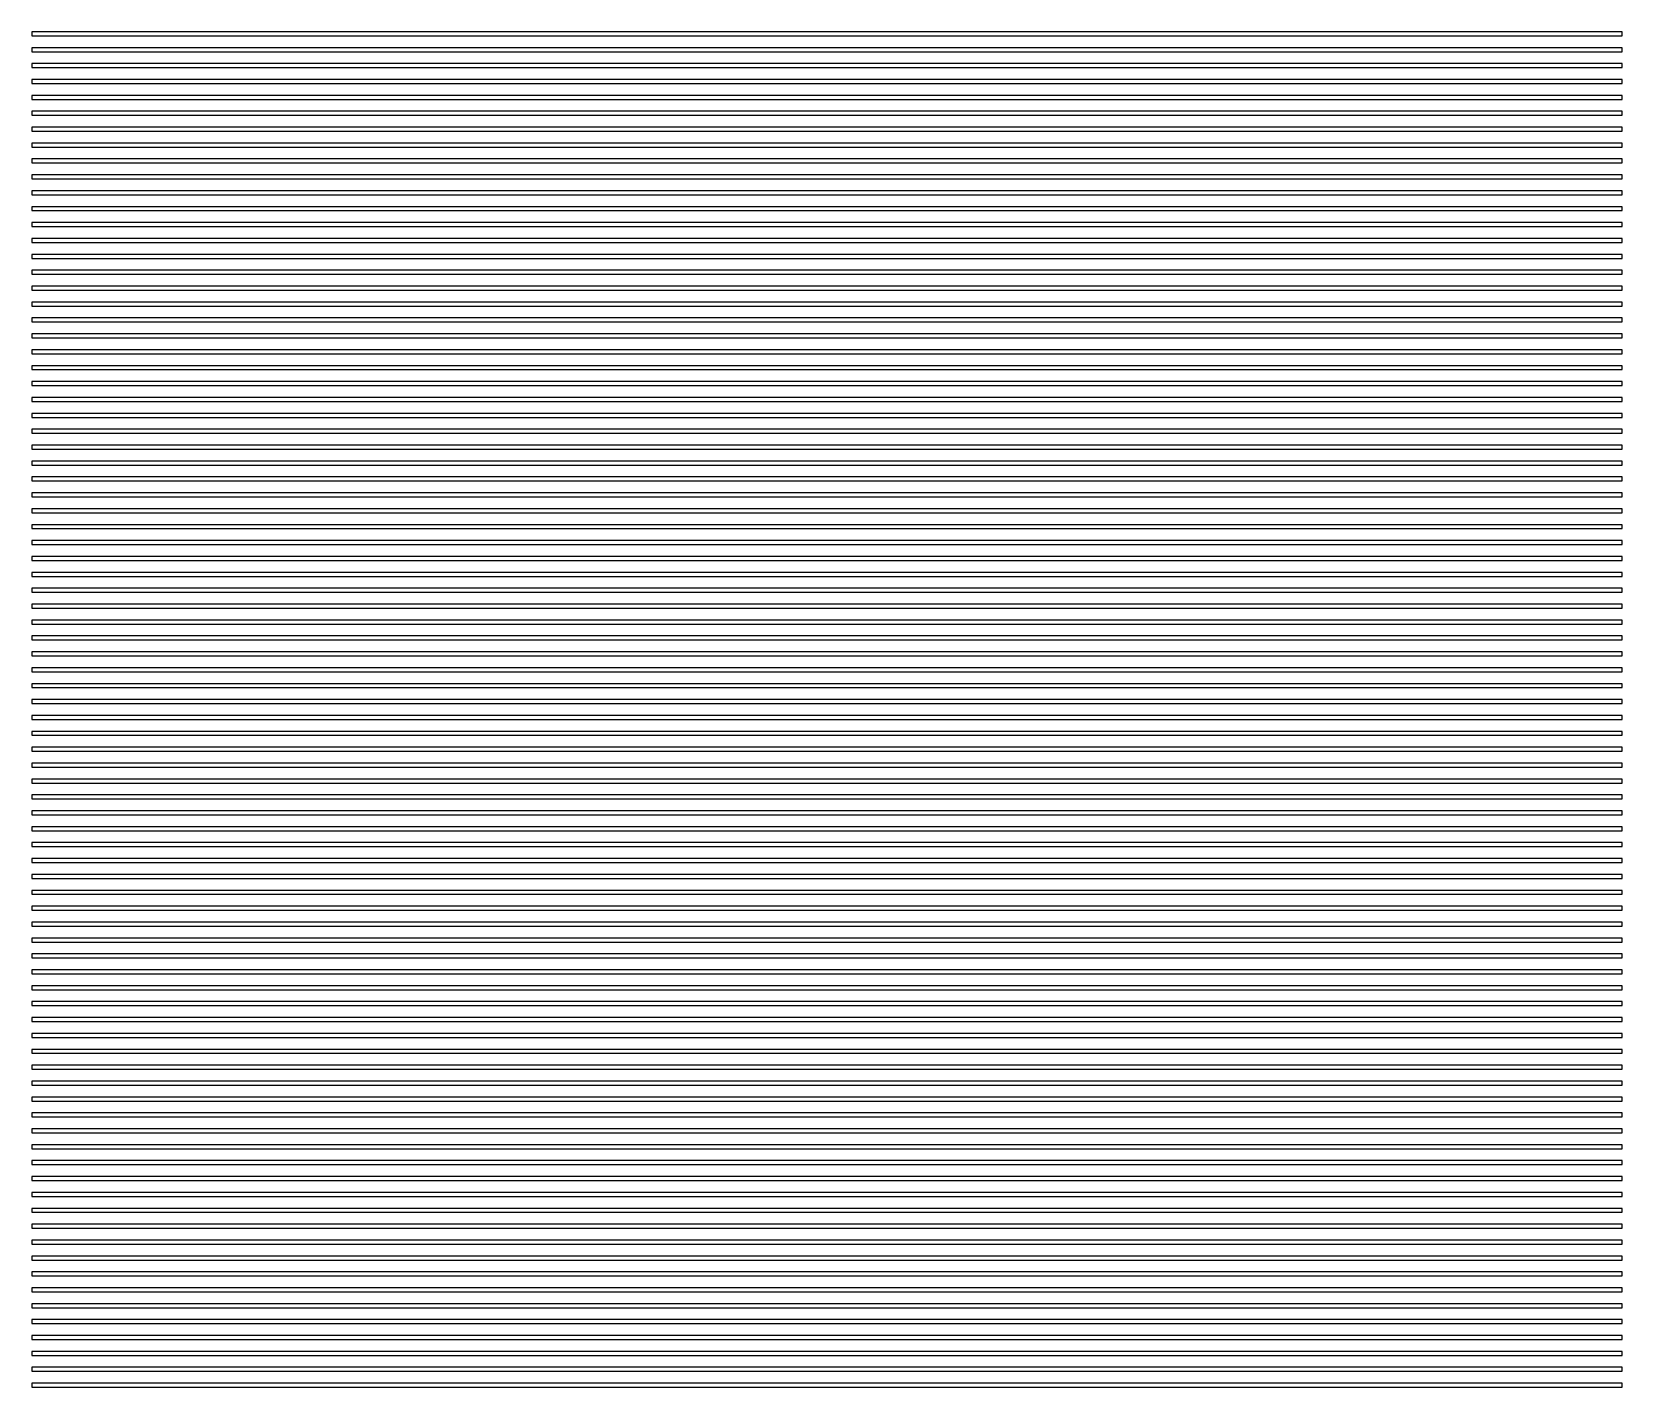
# Model space of a CAD drawing. Extents: x 7 to 11, y 2.8 to 6.2.
import ezdxf

# ---------------------------------------------------------------- set-up
doc = ezdxf.new("R2010")
doc.units = 0

msp = doc.modelspace()

# ---------------------------------------------------------------- linework, layer by layer
for p, q in [((11, 6.20499), (7, 6.20499)), ((7, 6.20499), (7, 6.19499)), ((11, 6.19499), (11, 6.20499)), ((7, 6.19499), (11, 6.19499)), ((11, 6.16499), (7, 6.16499)), ((7, 6.16499), (7, 6.155)), ((11, 6.155), (11, 6.16499)), ((7, 6.155), (11, 6.155)), ((11, 6.125), (7, 6.125)), ((7, 6.125), (7, 6.11499)), ((11, 6.11499), (11, 6.125)), ((7, 6.11499), (11, 6.11499)), ((11, 6.08499), (7, 6.08499)), ((7, 6.08499), (7, 6.075)), ((11, 6.075), (11, 6.08499)), ((7, 6.075), (11, 6.075)), ((11, 6.045), (7, 6.045)), ((7, 6.045), (7, 6.03499)), ((11, 6.03499), (11, 6.045)), ((7, 6.03499), (11, 6.03499)), ((11, 6.00499), (7, 6.00499)), ((7, 6.00499), (7, 5.995)), ((11, 5.995), (11, 6.00499)), ((7, 5.995), (11, 5.995)), ((11, 5.965), (7, 5.965)), ((7, 5.965), (7, 5.95499)), ((11, 5.95499), (11, 5.965)), ((7, 5.95499), (11, 5.95499)), ((11, 5.92499), (7, 5.92499)), ((7, 5.92499), (7, 5.91499)), ((11, 5.91499), (11, 5.92499)), ((7, 5.91499), (11, 5.91499)), ((11, 5.88499), (7, 5.88499)), ((7, 5.88499), (7, 5.875)), ((11, 5.875), (11, 5.88499)), ((7, 5.875), (11, 5.875)), ((11, 5.84499), (7, 5.84499)), ((7, 5.84499), (7, 5.83499)), ((11, 5.83499), (11, 5.84499)), ((7, 5.83499), (11, 5.83499)), ((11, 5.80499), (7, 5.80499)), ((7, 5.80499), (7, 5.795)), ((11, 5.795), (11, 5.80499)), ((7, 5.795), (11, 5.795)), ((11, 5.765), (7, 5.765)), ((7, 5.765), (7, 5.75499)), ((11, 5.75499), (11, 5.765)), ((7, 5.75499), (11, 5.75499)), ((11, 5.72499), (7, 5.72499)), ((7, 5.72499), (7, 5.715)), ((11, 5.715), (11, 5.72499)), ((7, 5.715), (11, 5.715)), ((11, 5.685), (7, 5.685)), ((7, 5.685), (7, 5.67499)), ((11, 5.67499), (11, 5.685)), ((7, 5.67499), (11, 5.67499)), ((11, 5.64499), (7, 5.64499)), ((7, 5.64499), (7, 5.63499)), ((11, 5.63499), (11, 5.64499)), ((7, 5.63499), (11, 5.63499)), ((11, 5.605), (7, 5.605)), ((7, 5.605), (7, 5.59499)), ((11, 5.59499), (11, 5.605)), ((7, 5.59499), (11, 5.59499)), ((11, 5.56499), (7, 5.56499)), ((7, 5.56499), (7, 5.55499)), ((11, 5.55499), (11, 5.56499)), ((7, 5.55499), (11, 5.55499)), ((11, 5.52499), (7, 5.52499)), ((7, 5.52499), (7, 5.515)), ((11, 5.515), (11, 5.52499)), ((7, 5.515), (11, 5.515)), ((11, 5.48499), (7, 5.48499)), ((7, 5.48499), (7, 5.47499)), ((11, 5.47499), (11, 5.48499)), ((7, 5.47499), (11, 5.47499)), ((11, 5.44499), (7, 5.44499)), ((7, 5.44499), (7, 5.435)), ((11, 5.435), (11, 5.44499)), ((7, 5.435), (11, 5.435)), ((11, 5.405), (7, 5.405)), ((7, 5.405), (7, 5.39499)), ((11, 5.39499), (11, 5.405)), ((7, 5.39499), (11, 5.39499)), ((11, 5.36499), (7, 5.36499)), ((7, 5.36499), (7, 5.355)), ((11, 5.355), (11, 5.36499)), ((7, 5.355), (11, 5.355)), ((11, 5.325), (7, 5.325)), ((7, 5.325), (7, 5.31499)), ((11, 5.31499), (11, 5.325)), ((7, 5.31499), (11, 5.31499)), ((11, 5.28499), (7, 5.28499)), ((7, 5.28499), (7, 5.27499)), ((11, 5.27499), (11, 5.28499)), ((7, 5.27499), (11, 5.27499)), ((11, 5.245), (7, 5.245)), ((7, 5.245), (7, 5.23499)), ((11, 5.23499), (11, 5.245)), ((7, 5.23499), (11, 5.23499)), ((11, 5.20499), (7, 5.20499)), ((7, 5.20499), (7, 5.19499)), ((11, 5.19499), (11, 5.20499)), ((7, 5.19499), (11, 5.19499)), ((11, 5.16499), (7, 5.16499)), ((7, 5.16499), (7, 5.155)), ((11, 5.155), (11, 5.16499)), ((7, 5.155), (11, 5.155)), ((11, 5.125), (7, 5.125)), ((7, 5.125), (7, 5.11499)), ((11, 5.11499), (11, 5.125)), ((7, 5.11499), (11, 5.11499)), ((11, 5.08499), (7, 5.08499)), ((7, 5.08499), (7, 5.075)), ((11, 5.075), (11, 5.08499)), ((7, 5.075), (11, 5.075)), ((11, 5.045), (7, 5.045)), ((7, 5.045), (7, 5.03499)), ((11, 5.03499), (11, 5.045)), ((7, 5.03499), (11, 5.03499)), ((11, 5.00499), (7, 5.00499)), ((7, 5.00499), (7, 4.995)), ((11, 4.995), (11, 5.00499)), ((7, 4.995), (11, 4.995)), ((11, 4.965), (7, 4.965)), ((7, 4.965), (7, 4.95499)), ((11, 4.95499), (11, 4.965)), ((7, 4.95499), (11, 4.95499)), ((11, 4.92499), (7, 4.92499)), ((7, 4.92499), (7, 4.91499)), ((11, 4.91499), (11, 4.92499)), ((7, 4.91499), (11, 4.91499)), ((11, 4.88499), (7, 4.88499)), ((7, 4.88499), (7, 4.875)), ((11, 4.875), (11, 4.88499)), ((7, 4.875), (11, 4.875)), ((11, 4.84499), (7, 4.84499)), ((7, 4.84499), (7, 4.83499)), ((11, 4.83499), (11, 4.84499)), ((7, 4.83499), (11, 4.83499)), ((11, 4.80499), (7, 4.80499)), ((7, 4.80499), (7, 4.795)), ((11, 4.795), (11, 4.80499)), ((7, 4.795), (11, 4.795)), ((11, 4.765), (7, 4.765)), ((7, 4.765), (7, 4.75499)), ((11, 4.75499), (11, 4.765)), ((7, 4.75499), (11, 4.75499)), ((11, 4.72499), (7, 4.72499)), ((7, 4.72499), (7, 4.715)), ((11, 4.715), (11, 4.72499)), ((7, 4.715), (11, 4.715)), ((11, 4.685), (7, 4.685)), ((7, 4.685), (7, 4.67499)), ((11, 4.67499), (11, 4.685)), ((7, 4.67499), (11, 4.67499)), ((11, 4.64499), (7, 4.64499)), ((7, 4.64499), (7, 4.63499)), ((11, 4.63499), (11, 4.64499)), ((7, 4.63499), (11, 4.63499)), ((11, 4.605), (7, 4.605)), ((7, 4.605), (7, 4.59499)), ((11, 4.59499), (11, 4.605)), ((7, 4.59499), (11, 4.59499)), ((11, 4.56499), (7, 4.56499)), ((7, 4.56499), (7, 4.55499)), ((11, 4.55499), (11, 4.56499)), ((7, 4.55499), (11, 4.55499)), ((11, 4.52499), (7, 4.52499)), ((7, 4.52499), (7, 4.515)), ((11, 4.515), (11, 4.52499)), ((7, 4.515), (11, 4.515)), ((11, 4.485), (7, 4.485)), ((7, 4.485), (7, 4.47501)), ((11, 4.47501), (11, 4.485)), ((7, 4.47501), (11, 4.47501)), ((11, 4.44501), (7, 4.44501)), ((7, 4.44501), (7, 4.43501)), ((11, 4.43501), (11, 4.44501)), ((7, 4.43501), (11, 4.43501)), ((11, 4.40501), (7, 4.40501)), ((7, 4.40501), (7, 4.395)), ((11, 4.395), (11, 4.40501)), ((7, 4.395), (11, 4.395)), ((11, 4.36501), (7, 4.36501)), ((7, 4.36501), (7, 4.35501)), ((11, 4.35501), (11, 4.36501)), ((7, 4.35501), (11, 4.35501)), ((11, 4.32501), (7, 4.32501)), ((7, 4.32501), (7, 4.315)), ((11, 4.315), (11, 4.32501)), ((7, 4.315), (11, 4.315)), ((11, 4.285), (7, 4.285)), ((7, 4.285), (7, 4.27501)), ((11, 4.27501), (11, 4.285)), ((7, 4.27501), (11, 4.27501)), ((11, 4.24501), (7, 4.24501)), ((7, 4.24501), (7, 4.235)), ((11, 4.235), (11, 4.24501)), ((7, 4.235), (11, 4.235)), ((11, 4.205), (7, 4.205)), ((7, 4.205), (7, 4.19501)), ((11, 4.19501), (11, 4.205)), ((7, 4.19501), (11, 4.19501)), ((11, 4.16501), (7, 4.16501)), ((7, 4.16501), (7, 4.15501)), ((11, 4.15501), (11, 4.16501)), ((7, 4.15501), (11, 4.15501)), ((11, 4.125), (7, 4.125)), ((7, 4.125), (7, 4.11501)), ((11, 4.11501), (11, 4.125)), ((7, 4.11501), (11, 4.11501)), ((11, 4.08501), (7, 4.08501)), ((7, 4.08501), (7, 4.07501)), ((11, 4.07501), (11, 4.08501)), ((7, 4.07501), (11, 4.07501)), ((11, 4.04501), (7, 4.04501)), ((7, 4.04501), (7, 4.035)), ((11, 4.035), (11, 4.04501)), ((7, 4.035), (11, 4.035)), ((11, 4.005), (7, 4.005)), ((7, 4.005), (7, 3.99501)), ((11, 3.99501), (11, 4.005)), ((7, 3.99501), (11, 3.99501)), ((11, 3.96501), (7, 3.96501)), ((7, 3.96501), (7, 3.955)), ((11, 3.955), (11, 3.96501)), ((7, 3.955), (11, 3.955)), ((11, 3.925), (7, 3.925)), ((7, 3.925), (7, 3.91501)), ((11, 3.91501), (11, 3.925)), ((7, 3.91501), (11, 3.91501)), ((11, 3.88501), (7, 3.88501)), ((7, 3.88501), (7, 3.875)), ((11, 3.875), (11, 3.88501)), ((7, 3.875), (11, 3.875)), ((11, 3.845), (7, 3.845)), ((7, 3.845), (7, 3.83501)), ((11, 3.83501), (11, 3.845)), ((7, 3.83501), (11, 3.83501)), ((11, 3.80501), (7, 3.80501)), ((7, 3.80501), (7, 3.79501)), ((11, 3.79501), (11, 3.80501)), ((7, 3.79501), (11, 3.79501)), ((11, 3.76501), (7, 3.76501)), ((7, 3.76501), (7, 3.755)), ((11, 3.755), (11, 3.76501)), ((7, 3.755), (11, 3.755)), ((11, 3.72501), (7, 3.72501)), ((7, 3.72501), (7, 3.71501)), ((11, 3.71501), (11, 3.72501)), ((7, 3.71501), (11, 3.71501)), ((11, 3.68501), (7, 3.68501)), ((7, 3.68501), (7, 3.675)), ((11, 3.675), (11, 3.68501)), ((7, 3.675), (11, 3.675)), ((11, 3.645), (7, 3.645)), ((7, 3.645), (7, 3.63501)), ((11, 3.63501), (11, 3.645)), ((7, 3.63501), (11, 3.63501)), ((11, 3.60501), (7, 3.60501)), ((7, 3.60501), (7, 3.595)), ((11, 3.595), (11, 3.60501)), ((7, 3.595), (11, 3.595)), ((11, 3.565), (7, 3.565)), ((7, 3.565), (7, 3.55501)), ((11, 3.55501), (11, 3.565)), ((7, 3.55501), (11, 3.55501)), ((11, 3.52501), (7, 3.52501)), ((7, 3.52501), (7, 3.51501)), ((11, 3.51501), (11, 3.52501)), ((7, 3.51501), (11, 3.51501)), ((11, 3.485), (7, 3.485)), ((7, 3.485), (7, 3.47501)), ((11, 3.47501), (11, 3.485)), ((7, 3.47501), (11, 3.47501)), ((11, 3.44501), (7, 3.44501)), ((7, 3.44501), (7, 3.43501)), ((11, 3.43501), (11, 3.44501)), ((7, 3.43501), (11, 3.43501)), ((11, 3.40501), (7, 3.40501)), ((7, 3.40501), (7, 3.395)), ((11, 3.395), (11, 3.40501)), ((7, 3.395), (11, 3.395)), ((11, 3.36501), (7, 3.36501)), ((7, 3.36501), (7, 3.35501)), ((11, 3.35501), (11, 3.36501)), ((7, 3.35501), (11, 3.35501)), ((11, 3.32501), (7, 3.32501)), ((7, 3.32501), (7, 3.315)), ((11, 3.315), (11, 3.32501)), ((7, 3.315), (11, 3.315)), ((11, 3.285), (7, 3.285)), ((7, 3.285), (7, 3.27501)), ((11, 3.27501), (11, 3.285)), ((7, 3.27501), (11, 3.27501)), ((11, 3.24501), (7, 3.24501)), ((7, 3.24501), (7, 3.235)), ((11, 3.235), (11, 3.24501)), ((7, 3.235), (11, 3.235)), ((11, 3.205), (7, 3.205)), ((7, 3.205), (7, 3.19501)), ((11, 3.19501), (11, 3.205)), ((7, 3.19501), (11, 3.19501)), ((11, 3.16501), (7, 3.16501)), ((7, 3.16501), (7, 3.15501)), ((11, 3.15501), (11, 3.16501)), ((7, 3.15501), (11, 3.15501)), ((11, 3.125), (7, 3.125)), ((7, 3.125), (7, 3.11501)), ((11, 3.11501), (11, 3.125)), ((7, 3.11501), (11, 3.11501)), ((11, 3.08501), (7, 3.08501)), ((7, 3.08501), (7, 3.07501)), ((11, 3.07501), (11, 3.08501)), ((7, 3.07501), (11, 3.07501)), ((11, 3.04501), (7, 3.04501)), ((7, 3.04501), (7, 3.035)), ((11, 3.035), (11, 3.04501)), ((7, 3.035), (11, 3.035)), ((11, 3.005), (7, 3.005)), ((7, 3.005), (7, 2.99501)), ((11, 2.99501), (11, 3.005)), ((7, 2.99501), (11, 2.99501)), ((11, 2.96501), (7, 2.96501)), ((7, 2.96501), (7, 2.955)), ((11, 2.955), (11, 2.96501)), ((7, 2.955), (11, 2.955)), ((11, 2.925), (7, 2.925)), ((7, 2.925), (7, 2.91501)), ((11, 2.91501), (11, 2.925)), ((7, 2.91501), (11, 2.91501)), ((11, 2.88501), (7, 2.88501)), ((7, 2.88501), (7, 2.875)), ((11, 2.875), (11, 2.88501)), ((7, 2.875), (11, 2.875)), ((11, 2.845), (7, 2.845)), ((7, 2.845), (7, 2.83501)), ((11, 2.83501), (11, 2.845)), ((7, 2.83501), (11, 2.83501)), ((11, 2.80501), (7, 2.80501)), ((7, 2.80501), (7, 2.79501)), ((11, 2.79501), (11, 2.80501)), ((7, 2.79501), (11, 2.79501))]:
    msp.add_line(p, q)

doc.saveas('drawing.dxf')
